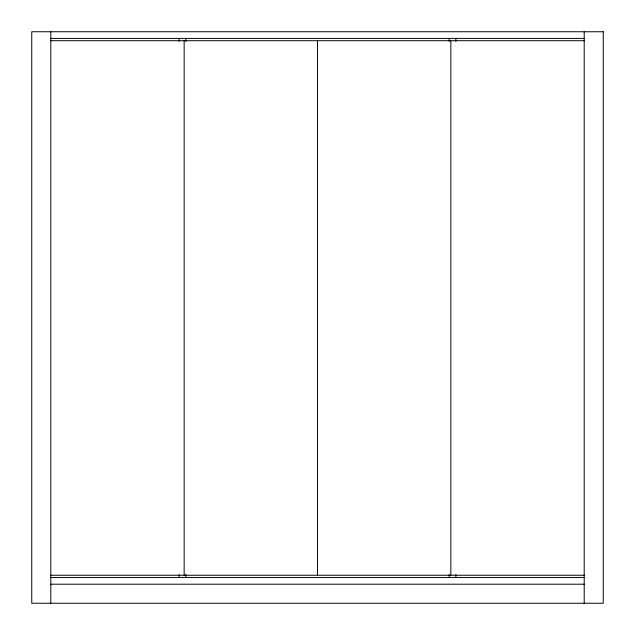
<?xml version="1.0" encoding="UTF-8"?>
<svg xmlns="http://www.w3.org/2000/svg" width="635" height="635" viewBox="0 0 635 635"><rect width="100%" height="100%" fill="white"/><g stroke="black" fill="none" stroke-linecap="round" stroke-linejoin="round"><path stroke-width="0.95" d="M50.8 38.417L584.2 38.417M50.8 40.703L584.2 40.703M50.8 575.246L584.2 575.246M50.8 577.533L584.2 577.533M50.8 584.2L584.2 584.2M584.2 31.75L584.2 603.25M455.851 38.417L455.851 41.394M455.851 574.556L455.851 577.533M450.85 40.703L450.85 575.246M449.183 38.417L449.183 41.394M449.183 574.556L449.183 577.533M317.5 40.703L317.5 575.246M185.817 38.417L185.817 41.394M185.817 574.556L185.817 577.533M184.15 40.703L184.15 575.246M179.149 38.417L179.149 41.394M179.149 574.556L179.149 577.533M50.8 31.75L50.8 603.25M603.25 31.75L31.75 31.75L31.75 603.25L603.25 603.25L603.25 31.75"/></g></svg>
